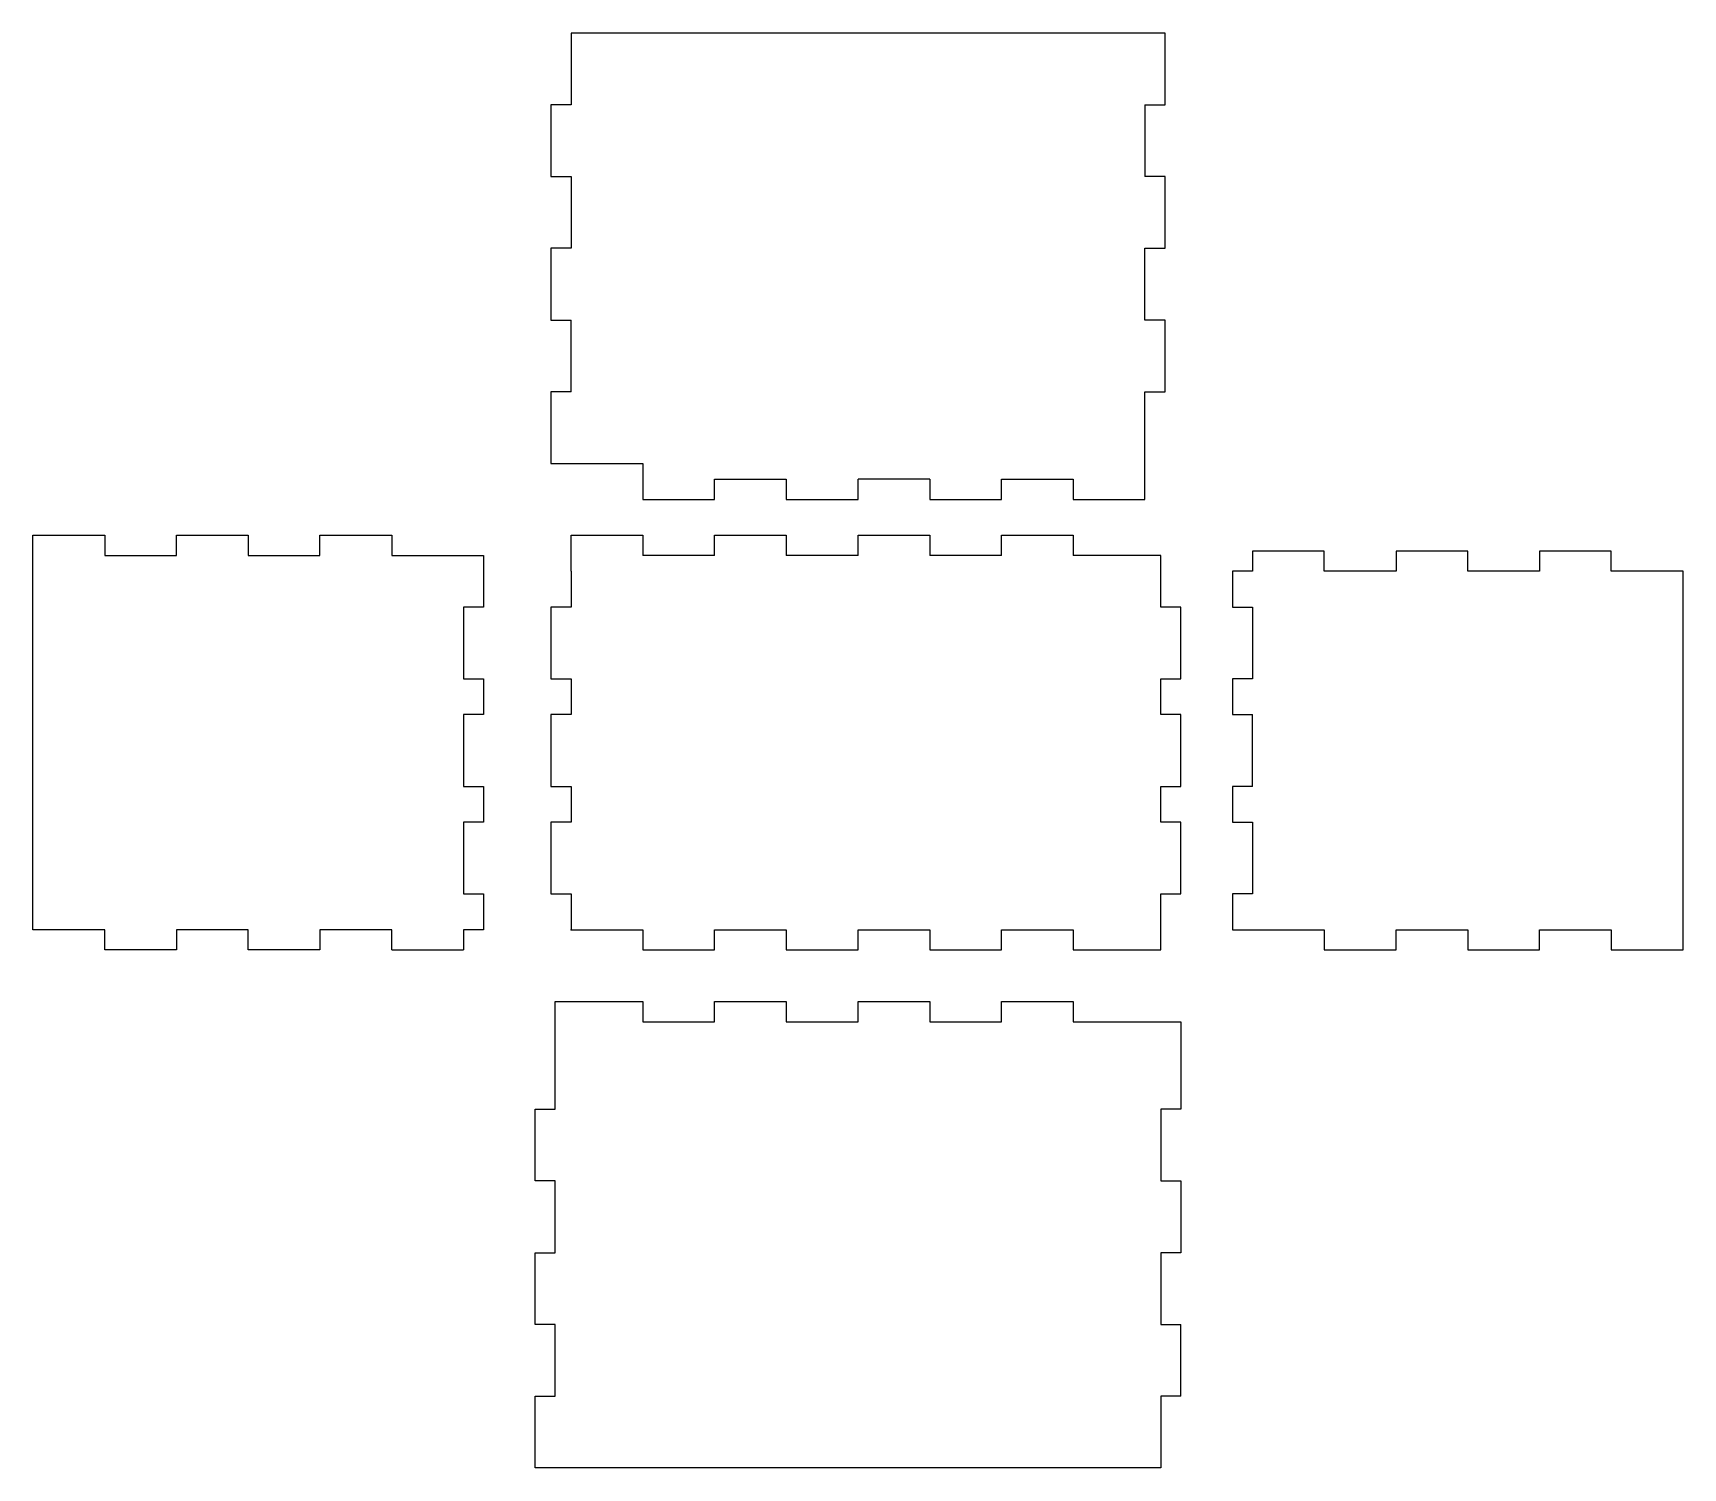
# Model space of a CAD drawing. Header units: millimetres. Extents: x -75 to 155, y -75 to 125.
import ezdxf

# ---------------------------------------------------------------- set-up
doc = ezdxf.new("R2010")
doc.units = ezdxf.units.MM
doc.header["$MEASUREMENT"] = 0
doc.layers.add('cajita brillitos v4_Sketch1', color=7, linetype='Continuous')

msp = doc.modelspace()

# ---------------------------------------------------------------- linework, layer by layer
at = {"layer": 'cajita brillitos v4_Sketch1'}
for p, q in [((0, 125), (0, 115)), ((82.8, 125), (0, 125)), ((82.8, 115), (82.8, 125)), ((-2.8, 115), (-2.8, 105)), ((0, 115), (-2.8, 115)), ((80, 115), (80, 105)), ((80, 115), (82.8, 115)), ((-2.8, 105), (0, 105)), ((0, 105), (0, 95)), ((82.8, 105), (80, 105)), ((82.8, 95), (82.8, 105)), ((0, 95), (-2.8, 95)), ((-2.8, 95), (-2.8, 85)), ((80, 95), (82.8, 95)), ((80, 85), (80, 95)), ((-2.8, 85), (0, 85)), ((0, 75), (0, 85)), ((82.8, 85), (80, 85)), ((82.8, 75), (82.8, 85)), ((0, 75), (-2.8, 75)), ((-2.8, 75), (-2.8, 65)), ((80, 75), (82.8, 75)), ((80, 62.8), (80, 75)), ((-2.8, 65), (0, 65)), ((0, 65), (10, 65)), ((10, 65), (10, 60)), ((20, 62.8), (30, 62.8)), ((20, 60), (20, 62.8)), ((30, 62.8), (30, 60)), ((50, 62.8), (40, 62.8)), ((40, 60), (40, 62.8)), ((50, 62.8), (50, 60)), ((60, 62.8), (70, 62.8)), ((60, 60), (60, 62.8)), ((70, 62.8), (70, 60)), ((80, 60), (80, 62.8)), ((10, 60), (20, 60)), ((30, 60), (40, 60)), ((50, 60), (60, 60)), ((70, 60), (80, 60)), ((-75, 50), (-75, 55)), ((-75, 55), (-65, 55)), ((-65, 55), (-65, 52.2)), ((-55, 52.2), (-55, 55)), ((-55, 55), (-45, 55)), ((-45, 55), (-45, 52.2)), ((-35, 52.2), (-35, 55)), ((-35, 55), (-25, 55)), ((-25, 55), (-25, 52.2)), ((0, 50), (0, 55)), ((0, 55), (10, 55)), ((10, 55), (10, 52.2)), ((20, 52.2), (20, 55)), ((20, 55), (30, 55)), ((30, 55), (30, 52.2)), ((40, 55), (50, 55)), ((40, 52.2), (40, 55)), ((50, 55), (50, 52.2)), ((60, 52.2), (60, 55)), ((60, 55), (70, 55)), ((70, 55), (70, 52.2)), ((-65, 52.2), (-55, 52.2)), ((-45, 52.2), (-35, 52.2)), ((-25, 52.2), (-15, 52.2)), ((-15, 52.2), (-12.2, 52.2)), ((-12.2, 52.2), (-12.2, 45)), ((20, 52.2), (10, 52.2)), ((40, 52.2), (30, 52.2)), ((60, 52.2), (50, 52.2)), ((82.2, 52.2), (70, 52.2)), ((82.2, 45), (82.2, 52.2)), ((105, 52.8), (95, 52.8)), ((95, 52.8), (95, 50)), ((105, 50), (105, 52.8)), ((125, 52.8), (115, 52.8)), ((115, 52.8), (115, 50)), ((125, 50), (125, 52.8)), ((135, 52.8), (135, 50)), ((145, 52.8), (135, 52.8)), ((145, 50), (145, 52.8)), ((-75, 0), (-75, 50)), ((0, 50), (0, 45)), ((95, 50), (92.2, 50)), ((92.2, 50), (92.2, 45)), ((115, 50), (105, 50)), ((135, 50), (125, 50)), ((155, 50), (145, 50)), ((155, 0), (155, 50)), ((-15, 45), (-15, 35)), ((-12.2, 45), (-15, 45)), ((-2.8, 45), (-2.8, 35)), ((0, 45), (-2.8, 45)), ((85, 45), (82.2, 45)), ((85, 35), (85, 45)), ((92.2, 45), (95, 45)), ((95, 45), (95, 35)), ((-15, 35), (-12.2, 35)), ((-12.2, 35), (-12.2, 30)), ((-2.8, 35), (0, 35)), ((0, 35), (0, 30)), ((82.2, 30), (82.2, 35)), ((82.2, 35), (85, 35)), ((95, 35), (92.2, 35)), ((92.2, 35), (92.2, 30)), ((-15, 30), (-15, 20)), ((-12.2, 30), (-15, 30)), ((-2.8, 30), (-2.8, 20)), ((0, 30), (-2.8, 30)), ((85, 30), (82.2, 30)), ((85, 20), (85, 30)), ((92.2, 30), (95, 30)), ((95, 20), (95, 30)), ((-15, 20), (-12.2, 20)), ((-12.2, 20), (-12.2, 15)), ((-2.8, 20), (0, 20)), ((0, 20), (0, 15)), ((82.2, 15), (82.2, 20)), ((82.2, 20), (85, 20)), ((95, 20), (92.2, 20)), ((92.2, 20), (92.2, 15)), ((-12.2, 15), (-15, 15)), ((-15, 15), (-15, 5)), ((0, 15), (-2.8, 15)), ((-2.8, 15), (-2.8, 5)), ((85, 15), (82.2, 15)), ((85, 5), (85, 15)), ((92.2, 15), (95, 15)), ((95, 15), (95, 5)), ((-15, 5), (-12.2, 5)), ((-12.2, 5), (-12.2, 0)), ((-2.8, 5), (0, 5)), ((0, 5), (0, 0)), ((82.2, 5), (85, 5)), ((82.2, 0), (82.2, 5)), ((92.2, 5), (92.2, 0)), ((95, 5), (92.2, 5)), ((-65, 0), (-75, 0)), ((-65, -2.8), (-65, 0)), ((-55, 0), (-55, -2.8)), ((-45, 0), (-55, 0)), ((-45, -2.8), (-45, 0)), ((-25, 0), (-35, 0)), ((-35, 0), (-35, -2.8)), ((-25, -2.8), (-25, 0)), ((-15, 0), (-15, -2.8)), ((-12.2, 0), (-15, 0)), ((0, 0), (10, 0)), ((10, 0), (10, -2.8)), ((20, -2.8), (20, 0)), ((20, 0), (30, 0)), ((30, 0), (30, -2.8)), ((40, -2.8), (40, 0)), ((40, 0), (50, 0)), ((50, 0), (50, -2.8)), ((60, 0), (70, 0)), ((60, -2.8), (60, 0)), ((70, 0), (70, -2.8)), ((82.2, -2.8), (82.2, 0)), ((92.2, 0), (95, 0)), ((95, 0), (105, 0)), ((105, 0), (105, -2.8)), ((115, 0), (125, 0)), ((115, -2.8), (115, 0)), ((125, 0), (125, -2.8)), ((135, 0), (145, 0)), ((135, -2.8), (135, 0)), ((145, 0), (145, -2.8)), ((155, -2.8), (155, 0)), ((-55, -2.8), (-65, -2.8)), ((-35, -2.8), (-45, -2.8)), ((-25, -2.8), (-15, -2.8)), ((10, -2.8), (20, -2.8)), ((30, -2.8), (40, -2.8)), ((50, -2.8), (60, -2.8)), ((70, -2.8), (82.2, -2.8)), ((105, -2.8), (115, -2.8)), ((125, -2.8), (135, -2.8)), ((145, -2.8), (155, -2.8)), ((-2.2, -10), (10, -10)), ((-2.2, -25), (-2.2, -10)), ((10, -10), (10, -12.8)), ((20, -10), (30, -10)), ((20, -12.8), (20, -10)), ((30, -10), (30, -12.8)), ((40, -12.8), (40, -10)), ((40, -10), (50, -10)), ((50, -10), (50, -12.8)), ((60, -12.8), (60, -10)), ((60, -10), (70, -10)), ((70, -10), (70, -12.8)), ((10, -12.8), (20, -12.8)), ((30, -12.8), (40, -12.8)), ((50, -12.8), (60, -12.8)), ((70, -12.8), (80, -12.8)), ((80, -12.8), (85, -12.8)), ((85, -12.8), (85, -25)), ((-5, -25), (-2.2, -25)), ((-5, -35), (-5, -25)), ((82.2, -25), (82.2, -35)), ((85, -25), (82.2, -25)), ((-2.2, -35), (-5, -35)), ((-2.2, -45), (-2.2, -35)), ((82.2, -35), (85, -35)), ((85, -35), (85, -45)), ((-5, -55), (-5, -45)), ((-5, -45), (-2.2, -45)), ((85, -45), (82.2, -45)), ((82.2, -45), (82.2, -55)), ((-2.2, -55), (-5, -55)), ((-2.2, -65), (-2.2, -55)), ((82.2, -55), (85, -55)), ((85, -65), (85, -55)), ((-5, -65), (-2.2, -65)), ((-5, -75), (-5, -65)), ((85, -65), (82.2, -65)), ((82.2, -65), (82.2, -75)), ((0, -75), (-5, -75)), ((82.2, -75), (0, -75))]:
    msp.add_line(p, q, dxfattribs=at)
msp.add_point((0, 0), dxfattribs=at)

doc.saveas('drawing.dxf')
